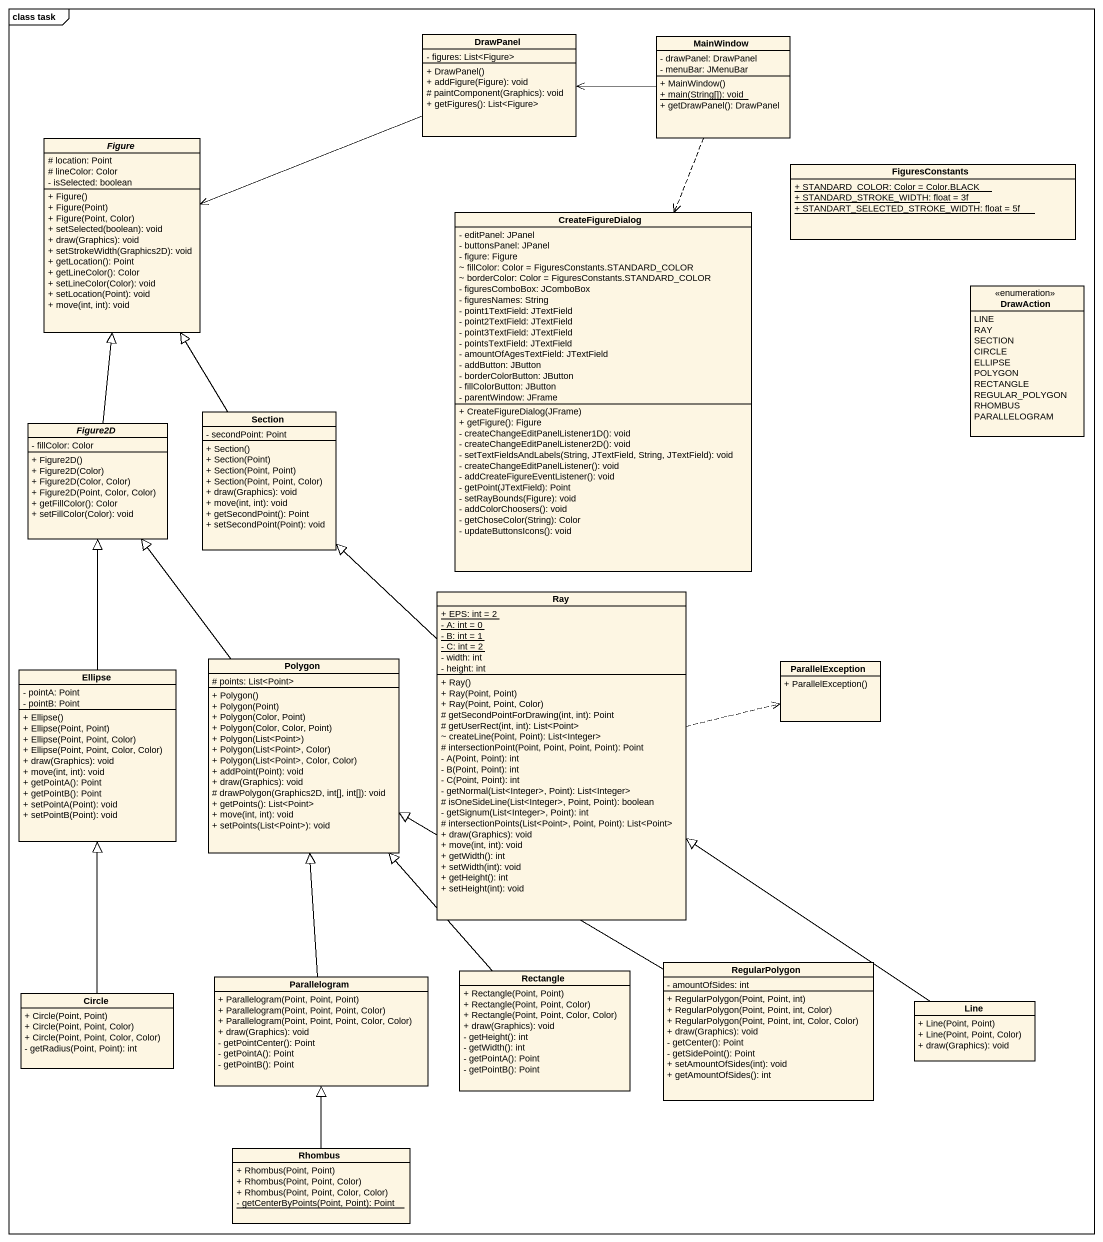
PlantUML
@startuml
mainframe class task
hide circle
hide empty members
skinparam classAttributeIconSize 0
class DrawPanel {
  - figures: List<Figure>
  + DrawPanel()
  + addFigure(Figure): void
  # paintComponent(Graphics): void
  + getFigures(): List<Figure>
}
class MainWindow {
  - drawPanel: DrawPanel
  - menuBar: JMenuBar
  + MainWindow()
  {static} + main(String[]): void
  + getDrawPanel(): DrawPanel
}
abstract class Figure {
  # location: Point
  # lineColor: Color
  - isSelected: boolean
  + Figure()
  + Figure(Point)
  + Figure(Point, Color)
  + setSelected(boolean): void
  + draw(Graphics): void
  + setStrokeWidth(Graphics2D): void
  + getLocation(): Point
  + getLineColor(): Color
  + setLineColor(Color): void
  + setLocation(Point): void
  + move(int, int): void
}
class FiguresConstants {
  {static} + STANDARD_COLOR: Color = Color.BLACK
  {static} + STANDARD_STROKE_WIDTH: float = 3f
  {static} + STANDART_SELECTED_STROKE_WIDTH: float = 5f
}
class CreateFigureDialog {
  - editPanel: JPanel
  - buttonsPanel: JPanel
  - figure: Figure
  ~ fillColor: Color = FiguresConstants.STANDARD_COLOR
  ~ borderColor: Color = FiguresConstants.STANDARD_COLOR
  - figuresComboBox: JComboBox
  - figuresNames: String
  - point1TextField: JTextField
  - point2TextField: JTextField
  - point3TextField: JTextField
  - pointsTextField: JTextField
  - amountOfAgesTextField: JTextField
  - addButton: JButton
  - borderColorButton: JButton
  - fillColorButton: JButton
  - parentWindow: JFrame
  + CreateFigureDialog(JFrame)
  + getFigure(): Figure
  - createChangeEditPanelListener1D(): void
  - createChangeEditPanelListener2D(): void
  - setTextFieldsAndLabels(String, JTextField, String, JTextField): void
  - createChangeEditPanelListener(): void
  - addCreateFigureEventListener(): void
  - getPoint(JTextField): Point
  - setRayBounds(Figure): void
  - addColorChoosers(): void
  - getChoseColor(String): Color
  - updateButtonsIcons(): void
}
enum DrawAction {
  LINE
  RAY
  SECTION
  CIRCLE
  ELLIPSE
  POLYGON
  RECTANGLE
  REGULAR_POLYGON
  RHOMBUS
  PARALLELOGRAM
}
abstract class Figure2D {
  - fillColor: Color
  + Figure2D()
  + Figure2D(Color)
  + Figure2D(Color, Color)
  + Figure2D(Point, Color, Color)
  + getFillColor(): Color
  + setFillColor(Color): void
}
class Section {
  - secondPoint: Point
  + Section()
  + Section(Point)
  + Section(Point, Point)
  + Section(Point, Point, Color)
  + draw(Graphics): void
  + move(int, int): void
  + getSecondPoint(): Point
  + setSecondPoint(Point): void
}
class Ray {
  {static} + EPS: int = 2
  {static} - A: int = 0
  {static} - B: int = 1
  {static} - C: int = 2
  - width: int
  - height: int
  + Ray()
  + Ray(Point, Point)
  + Ray(Point, Point, Color)
  # getSecondPointForDrawing(int, int): Point
  # getUserRect(int, int): List<Point>
  ~ createLine(Point, Point): List<Integer>
  # intersectionPoint(Point, Point, Point, Point): Point
  - A(Point, Point): int
  - B(Point, Point): int
  - C(Point, Point): int
  - getNormal(List<Integer>, Point): List<Integer>
  # isOneSideLine(List<Integer>, Point, Point): boolean
  - getSignum(List<Integer>, Point): int
  # intersectionPoints(List<Point>, Point, Point): List<Point>
  + draw(Graphics): void
  + move(int, int): void
  + getWidth(): int
  + setWidth(int): void
  + getHeight(): int
  + setHeight(int): void
}
class Polygon {
  # points: List<Point>
  + Polygon()
  + Polygon(Point)
  + Polygon(Color, Point)
  + Polygon(Color, Color, Point)
  + Polygon(List<Point>)
  + Polygon(List<Point>, Color)
  + Polygon(List<Point>, Color, Color)
  + addPoint(Point): void
  + draw(Graphics): void
  # drawPolygon(Graphics2D, int[], int[]): void
  + getPoints(): List<Point>
  + move(int, int): void
  + setPoints(List<Point>): void
}
class Ellipse {
  - pointA: Point
  - pointB: Point
  + Ellipse()
  + Ellipse(Point, Point)
  + Ellipse(Point, Point, Color)
  + Ellipse(Point, Point, Color, Color)
  + draw(Graphics): void
  + move(int, int): void
  + getPointA(): Point
  + getPointB(): Point
  + setPointA(Point): void
  + setPointB(Point): void
}
class ParallelException {
  + ParallelException()
}
class RegularPolygon {
  - amountOfSides: int
  + RegularPolygon(Point, Point, int)
  + RegularPolygon(Point, Point, int, Color)
  + RegularPolygon(Point, Point, int, Color, Color)
  + draw(Graphics): void
  - getCenter(): Point
  - getSidePoint(): Point
  + setAmountOfSides(int): void
  + getAmountOfSides(): int
}
class "Circle" as Circle_ {
  + Circle(Point, Point)
  + Circle(Point, Point, Color)
  + Circle(Point, Point, Color, Color)
  - getRadius(Point, Point): int
}
class Parallelogram {
  + Parallelogram(Point, Point, Point)
  + Parallelogram(Point, Point, Point, Color)
  + Parallelogram(Point, Point, Point, Color, Color)
  + draw(Graphics): void
  - getPointCenter(): Point
  - getPointA(): Point
  - getPointB(): Point
}
class "Rectangle" as Rectangle_ {
  + Rectangle(Point, Point)
  + Rectangle(Point, Point, Color)
  + Rectangle(Point, Point, Color, Color)
  + draw(Graphics): void
  - getHeight(): int
  - getWidth(): int
  - getPointA(): Point
  - getPointB(): Point
}
class Line {
  + Line(Point, Point)
  + Line(Point, Point, Color)
  + draw(Graphics): void
}
class Rhombus {
  + Rhombus(Point, Point)
  + Rhombus(Point, Point, Color)
  + Rhombus(Point, Point, Color, Color)
  {static} - getCenterByPoints(Point, Point): Point
}
DrawPanel -left-> Figure
MainWindow -left-> DrawPanel
MainWindow ..> CreateFigureDialog
Figure2D -up-|> Figure
Section -up-|> Figure
Ray -up-|> Section
Ray .right.> ParallelException
Polygon -up-|> Figure2D
Ellipse -up-|> Figure2D
RegularPolygon -left-|> Polygon
Circle_ -up-|> Ellipse
Parallelogram -up-|> Polygon
Rectangle_ -up-|> Polygon
Line -up-|> Ray
Rhombus -up-|> Parallelogram
@enduml
